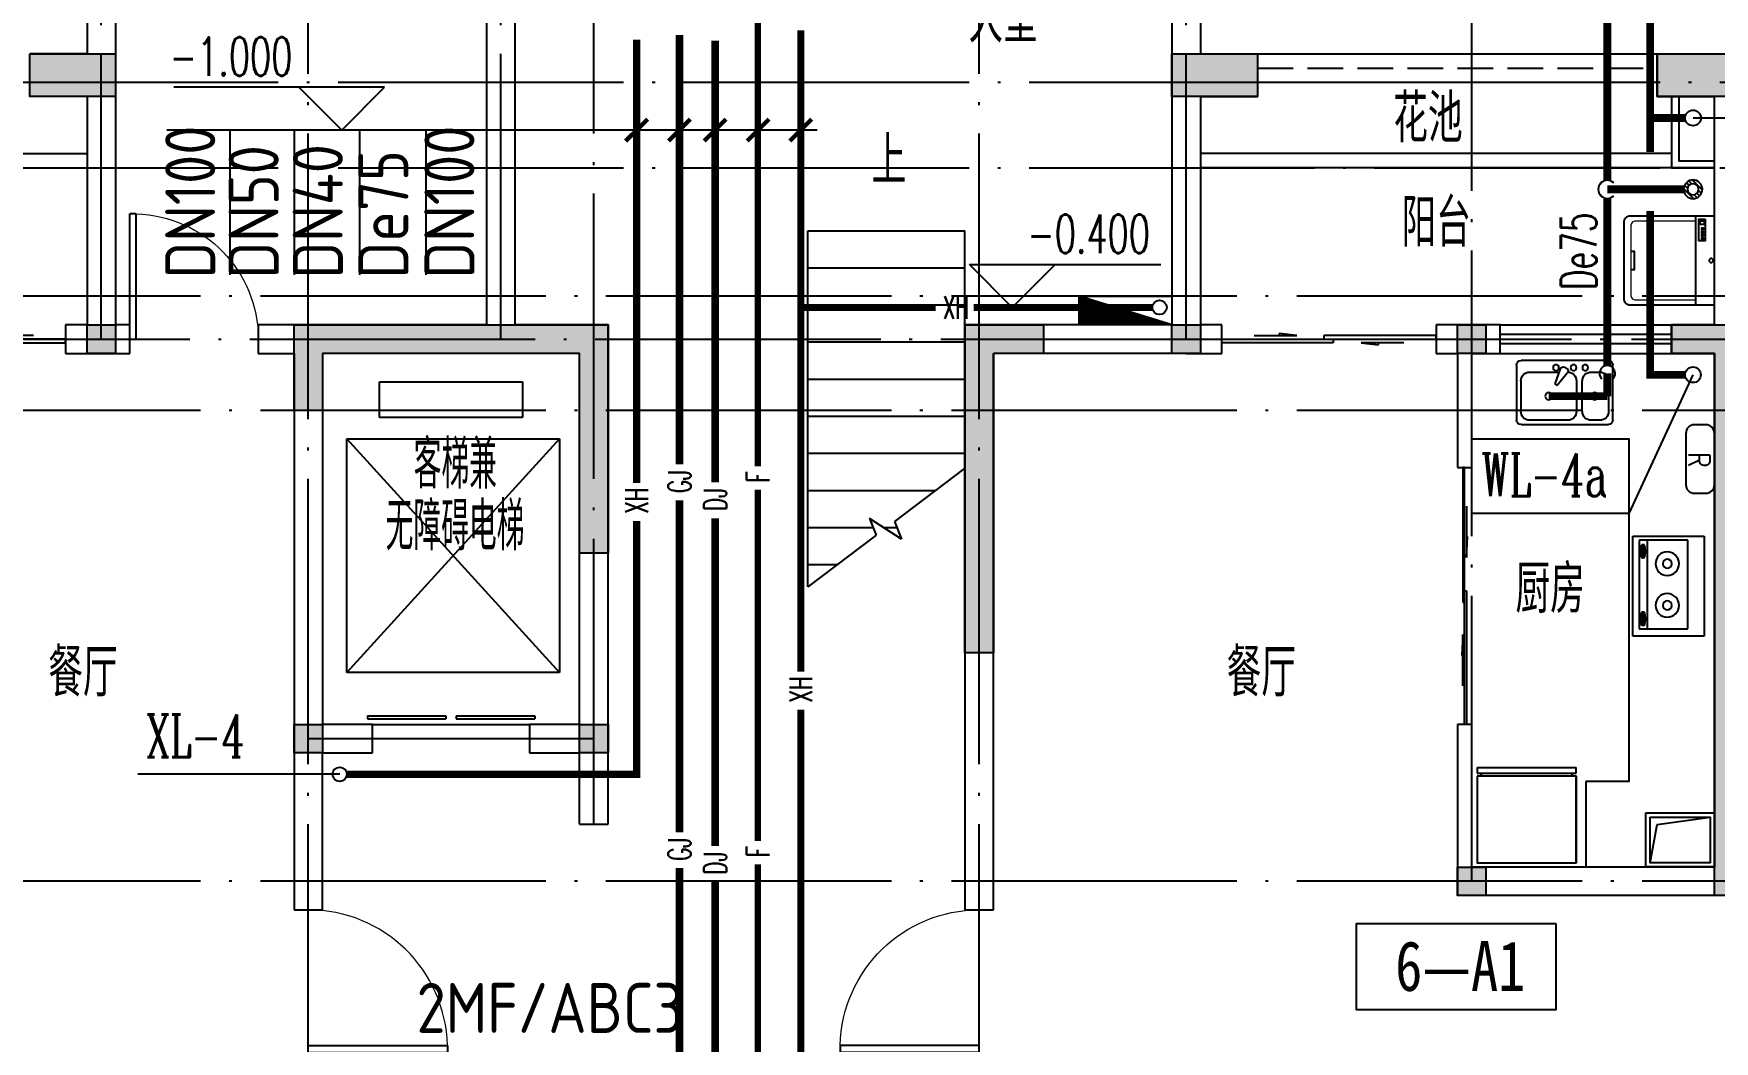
# Model space of a CAD drawing. Extents: x -287580 to -53108, y -522338 to -82629.
# Drawn here: x -215583 to -203809, y -339438 to -332374 of the extents above; entities that cross this region are included whole.
import ezdxf
from ezdxf.enums import TextEntityAlignment as Align

# ---------------------------------------------------------------- set-up
doc = ezdxf.new("R2010")
doc.units = 0
doc.header["$LTSCALE"] = 1000
doc.header["$MEASUREMENT"] = 0
doc.linetypes.add('DASH', pattern=[0.35, 0.25, -0.1])
doc.linetypes.add('DOTE', pattern=[2.42, 2, -0.2, 0.02, -0.2])
for name, color, linetype in [('DIM_SYMB', 99, 'Continuous'), ('DIM_污水', 3, 'Continuous'), ('DIM_消防', 3, 'Continuous'), ('DOTE', 99, 'Continuous'), ('EQUIP_地漏', 7, 'Continuous'), ('EQUIP_消防', 1, 'Continuous'), ('kan', 146, 'Continuous'), ('PIPE-废水', 31, 'Continuous'), ('PIPE-污水', 2, 'Continuous'), ('PIPE-消防', 1, 'Continuous'), ('PIPE-给水', 3, 'Continuous'), ('PUB_TEXT', 7, 'Continuous'), ('STAIR', 99, 'Continuous'), ('TEXT_废水', 4, 'Continuous'), ('TEXT_污水', 4, 'Continuous'), ('TEXT_消防', 4, 'Continuous'), ('TEXT_给水', 4, 'Continuous'), ('TWT_ELEV', 3, 'Continuous'), ('TWT_TEXT', 7, 'Continuous'), ('VPIPE-污水', 2, 'Continuous'), ('VPIPE-消防', 1, 'Continuous'), ('WALL', 9, 'Continuous'), ('WINDOW', 99, 'Continuous'), ('填充', 8, 'Continuous'), ('家具', 187, 'Continuous'), ('文字2', 7, 'Continuous'), ('给排水标注', 4, 'Continuous'), ('表格', 157, 'Continuous')]:
    doc.layers.add(name, color=color, linetype=linetype)
doc.layers.add('洁、厨具', color=8, linetype='Continuous', lineweight=9)
doc.styles.add('-宋体', font='', dxfattribs={"width": 0.8})
doc.styles.add('_SIMPLEX', font='SIMPLEX.shx', dxfattribs={"width": 0.75})
doc.styles.add('_TCH_DIM', font='SIMPLEX', dxfattribs={"bigfont": 'GBCBIG'})
doc.styles.add('_TWT_DIM_ELE', font='SIMPLEX', dxfattribs={"width": 0.8, "height": 2.7, "bigfont": 'HZTXT'})
doc.styles.add('_TWT_PIPEDN', font='SIMPLEX', dxfattribs={"width": 0.8, "height": 2.5, "bigfont": 'HZTXT'})
doc.styles.add('_TWT_PIPETEXT', font='SIMPLEX', dxfattribs={"width": 0.8, "height": 1.6, "bigfont": 'HZTXT'})
doc.styles.add('_TWT_SERIAL', font='COMPLEX', dxfattribs={"width": 0.8, "height": 3, "bigfont": 'HZTXT'})
doc.styles.add('DIM_FONT', font='simplex_.ttf', dxfattribs={"width": 0.7, "bigfont": 'GBCBIG'})
doc.styles.add('hnurban', font='gbenor.shx', dxfattribs={"width": 0.8, "bigfont": 'gbcbig.shx'})
doc.styles.get("Standard").update_dxf_attribs({"font": 'gbenor.shx', "bigfont": 'gbcbig.shx'})
doc.styles.get('-宋体').set_extended_font_data('SimSun')

# ---------------------------------------------------------------- blocks, each defined once
blk = doc.blocks.new('ASDGFSDFGGDF')
at = {"layer": '家具'}
for p, q in [((695, -609), (695, 0)), ((695, -609), (695, 0)), ((0, -670), (0, -629)), ((0, -629), (28, -629)), ((0, -670), (695, -670)), ((28, -629), (28, -609)), ((695, -609), (666, -609)), ((666, -609), (666, -629)), ((666, -629), (695, -629)), ((695, -629), (695, -670))]:
    blk.add_line(p, q, dxfattribs=at)
for points in [[(0, -609), (0, 0), (695, 0), (695, -609)], [(666, -609), (28, -609), (28, -629), (666, -629)]]:
    blk.add_lwpolyline(points, close=True, dxfattribs=at)
blk = doc.blocks.new('sdfdsfgf')
at = {"layer": '家具'}
for points in [[(1414289, 21341), (1413809, 21341), (1413809, 20961), (1414289, 20961), (1414289, 21341)], [(1414259, 20991), (1414211, 21259), (1413839, 21311)]]:
    blk.add_lwpolyline(points, dxfattribs=at)
blk.add_lwpolyline([(1414259, 21311), (1413839, 21311), (1413839, 20991), (1414259, 20991)], close=True, dxfattribs=at)
blk = doc.blocks.new('A$C685A49D5')
at = {"layer": '家具'}
for p, q in [((0, 31), (0, 419)), ((31, 450), (644, 450)), ((153, 368), (92, 368)), ((390, 277), (320, 363)), ((340, 402), (325, 393)), ((369, 391), (408, 287)), ((583, 368), (377, 368)), ((675, 419), (675, 31)), ((31, 307), (31, 92)), ((215, 92), (215, 307)), ((256, 307), (256, 92)), ((408, 287), (390, 277)), ((644, 92), (644, 307)), ((644, 0), (31, 0)), ((92, 31), (153, 31)), ((317, 31), (583, 31))]:
    blk.add_line(p, q, dxfattribs=at)
for centre, radius in [((194, 399), 20.5), ((276, 399), 20.5), ((399, 399), 20.5), ((128, 199), 25.6), ((450, 199), 25.6)]:
    blk.add_circle(centre, radius, dxfattribs=at)
for centre, radius, start, end in [((31, 419), 30.7, 90, 180), ((92, 307), 61.4, 90, 180), ((153, 307), 61.4, 0, 90), ((317, 307), 61.4, 90, 180), ((335, 376), 20.5, 120, 219.4623), ((350, 384), 20.5, 20.5377, 120), ((583, 307), 61.4, 0, 90), ((644, 419), 30.7, 0, 90), ((31, 31), 30.7, 180, 270), ((92, 92), 61.4, 180, 270), ((153, 92), 61.4, 270, 0), ((317, 92), 61.4, 180, 270), ((583, 92), 61.4, 270, 0), ((644, 31), 30.7, 270, 0)]:
    blk.add_arc(centre, radius, start, end, dxfattribs=at)
at = {"layer": '家具', "style": 'DIM_FONT', "width": 0.8, "flags": 9}
for tag in ['YSIZE', 'XSIZE']:
    blk.add_attdef(tag, (338, 450), '', height=0.5, rotation=270, dxfattribs=at)
blk = doc.blocks.new('$plan$00001601')
at = {"layer": '家具'}
for p, q in [((-350, 16), (350, 16)), ((-350, -484), (-350, 16)), ((350, 16), (350, -484)), ((-323, -98), (-323, -440)), ((299, -98), (-323, -98)), ((299, -440), (299, -98)), ((-323, -384), (299, -384)), ((-323, -440), (299, -440)), ((-291, -407), (-291, -418)), ((-216, -416), (-280, -416)), ((-280, -416), (-280, -433)), ((-280, -433), (-216, -433)), ((-216, -433), (-216, -416)), ((-199, -408), (-199, -418)), ((182, -407), (182, -418)), ((193, -416), (193, -433)), ((257, -416), (193, -416)), ((193, -433), (257, -433)), ((257, -433), (257, -416)), ((274, -408), (274, -418)), ((350, -484), (-350, -484))]:
    blk.add_line(p, q, dxfattribs=at)
for points in [[(-199, -408, 0.259034), (-201, -404, 0.076276), (-213, -399, 0.036515), (-226, -397, 0.026615), (-245, -396, 0.026615), (-264, -397, 0.036515), (-277, -399, 0.076276), (-289, -404, 0.259034), (-291, -408, 0.078462), (-291, -409, 0.056762)], [(-199, -418, 0.259034), (-201, -415, 0.076276), (-213, -410, 0.036515), (-226, -407, 0.026615), (-245, -406, 0.026615), (-264, -407, 0.036515), (-277, -410, 0.076276), (-289, -415, 0.259034), (-291, -418, 0.259034), (-289, -422, 0.056762), (-280, -426, 0.036515)], [(-216, -427, 0.008736), (-213, -427, 0.076276), (-201, -422, 0.259034), (-199, -418, 0.259034)], [(274, -408, 0.259034), (272, -404, 0.076276), (260, -399, 0.036515), (247, -397, 0.026615), (228, -396, 0.026615), (209, -397, 0.036515), (196, -399, 0.076276), (184, -404, 0.259034), (182, -408, 0.078462), (182, -409, 0.056762)], [(274, -418, 0.259034), (272, -415, 0.076276), (260, -410, 0.036515), (247, -407, 0.026615), (228, -406, 0.026615), (209, -407, 0.036515), (196, -410, 0.076276), (184, -415, 0.259034), (182, -418, 0.259034), (184, -422, 0.056762), (193, -426, 0.036515)], [(257, -427, 0.008736), (260, -427, 0.076276), (272, -422, 0.259034), (274, -418, 0.259034)]]:
    blk.add_lwpolyline(points, format="xyb", dxfattribs=at)
for centre, radius, start, end in [((-158, -243), 82.5, 0.964, 0), ((-158, -243), 31.6, 0.6532, 0), ((134, -243), 82.5, 180, 179.036), ((134, -243), 31.6, 180, 179.3468)]:
    blk.add_arc(centre, radius, start, end, dxfattribs=at)
blk = doc.blocks.new('A$C3451006C')
blk.add_lwpolyline([(-50, 330), (-50, -30, 0.414214), (10, -90), (90, -90, 0.414214), (150, -30), (150, 330, 0.414214), (90, 390), (10, 390, 0.414214)], format="xyb", close=True)
at = {"style": '_SIMPLEX', "width": 0.8}
blk.add_text('R', height=150, rotation=270, dxfattribs=at).set_placement((-32, 144), align=Align.CENTER)
blk = doc.blocks.new('$plan$00001623')
at = {"layer": '家具', "linetype": 'Continuous'}
blk.add_line((-341, -145), (342, -145), dxfattribs=at)
at = {"layer": '家具'}
blk.add_lwpolyline([(295, -706), (-295, -706, -0.414214), (-345, -656), (-345, 0), (345, 0), (345, -656, -0.414214)], format="xyb", close=True, dxfattribs=at)
for points in [[(323, -72), (152, -72), (152, -120), (323, -120)], [(163, -86), (177, -86), (177, -99), (163, -99)], [(189, -86), (202, -86), (202, -99), (189, -99)], [(213, -86), (227, -86), (227, -99), (213, -99)], [(239, -86), (253, -86), (253, -99), (239, -99)], [(281, -110), (309, -110), (309, -80), (281, -80)]]:
    blk.add_lwpolyline(points, close=True, dxfattribs=at)
at = {"layer": '家具', "lineweight": 13}
blk.add_lwpolyline([(307, -145), (307, -611, -0.414214), (267, -651), (-267, -651, -0.414214), (-307, -611), (-307, -145)], format="xyb", dxfattribs=at)
at = {"layer": '家具'}
blk.add_lwpolyline([(-71, -651), (-71, -623), (0, -623), (71, -623), (71, -651)], dxfattribs=at)
blk.add_circle((0, -25), 16, dxfattribs=at)
blk = doc.blocks.new('A$C38123D1C')
at = {"layer": '填充'}
for points in [[(10700, 14500), (11300, 14500), (11300, 14200), (10700, 14200)], [(18700, 14500), (19300, 14500), (19300, 14200), (18700, 14200)], [(22100, 14500), (22700, 14500), (22700, 14200), (22100, 14200)], [(11100, 12600), (11300, 12600), (11300, 12400), (11100, 12400)], [(18700, 12600), (18900, 12600), (18900, 12400), (18700, 12400)], [(20700, 12600), (20900, 12600), (20900, 12400), (20700, 12400)], [(12550, 9800), (12750, 9800), (12750, 9600), (12550, 9600)], [(14550, 9800), (14750, 9800), (14750, 9600), (14550, 9600)], [(20700, 8800), (20900, 8800), (20900, 8600), (20700, 8600)]]:
    blk.add_hatch(color=256, dxfattribs=at).paths.add_polyline_path(points)
at = {"color": 6}
for points in [[(10700, 14500), (11300, 14500), (11300, 14200), (10700, 14200)], [(18700, 14500), (19300, 14500), (19300, 14200), (18700, 14200)], [(22100, 14500), (22700, 14500), (22700, 14200), (22100, 14200)], [(11100, 12600), (11300, 12600), (11300, 12400), (11100, 12400)], [(18700, 12600), (18900, 12600), (18900, 12400), (18700, 12400)], [(20700, 12600), (20900, 12600), (20900, 12400), (20700, 12400)], [(12550, 9800), (12750, 9800), (12750, 9600), (12550, 9600)], [(14550, 9800), (14750, 9800), (14750, 9600), (14550, 9600)], [(20700, 8800), (20900, 8800), (20900, 8600), (20700, 8600)]]:
    blk.add_lwpolyline(points, close=True, dxfattribs=at)
blk = doc.blocks.new('A$C21740D1F')
at = {"layer": '填充'}
h = blk.add_hatch(color=256, dxfattribs=at)
h.dxf.hatch_style = 1
h.paths.add_polyline_path([(48600, 16200), (48600, 15800), (49000, 15800), (49000, 16200)])
h.paths.add_polyline_path([(41200, 16200), (41200, 15800), (41600, 15800), (41600, 16200)])
h.paths.add_polyline_path([(18900, 15800), (18900, 16200), (18500, 16200), (18500, 15800)])
h.paths.add_polyline_path([(11500, 15800), (11500, 16200), (11100, 16200), (11100, 15800)])
h.paths.add_polyline_path([(57500, 3700), (57500, 3300), (57900, 3300), (57900, 3700)])
h.paths.add_polyline_path([(48600, 14100), (48600, 13700), (49000, 13700), (49000, 14100)])
h.paths.add_polyline_path([(44000, 14100), (44000, 13700), (44400, 13700), (44400, 14100)])
h.paths.add_polyline_path([(41200, 14100), (41200, 13700), (41600, 13700), (41600, 14100)])
h.paths.add_polyline_path([(32300, 3700), (32300, 3300), (32700, 3300), (32700, 3700)])
h.paths.add_polyline_path([(27800, 3300), (27800, 3700), (27400, 3700), (27400, 3300)])
h.paths.add_polyline_path([(18900, 13700), (18900, 14100), (18500, 14100), (18500, 13700)])
h.paths.add_polyline_path([(16100, 13700), (16100, 14100), (15700, 14100), (15700, 13700)])
h.paths.add_polyline_path([(11500, 13700), (11500, 14100), (11100, 14100), (11100, 13700)])
h.paths.add_polyline_path([(2600, 3300), (2600, 3700), (2200, 3700), (2200, 3300)])
h.paths.add_polyline_path([(47550, 10300), (47550, 8200), (47350, 8200), (47350, 10500), (47900, 10500), (47900, 10300)])
h.paths.add_polyline_path([(12750, 10500), (12750, 8200), (12550, 8200), (12550, 10300), (12200, 10300), (12200, 10500)])
h.paths.add_polyline_path([(7800, 0), (7300, 0), (7300, 2500), (7500, 2500), (7500, 200), (7800, 200)])
h.paths.add_polyline_path([(22700, 0), (22200, 0), (22200, 200), (22500, 200), (22500, 2500), (22700, 2500)])
h.paths.add_polyline_path([(37900, 0), (37400, 0), (37400, 2500), (37600, 2500), (37600, 200), (37900, 200)])
h.paths.add_polyline_path([(52800, 0), (52300, 0), (52300, 200), (52600, 200), (52600, 2500), (52800, 2500)])
h.paths.add_polyline_path([(56200, 0), (55550, 0), (55550, 200), (56000, 200), (56000, 2100), (56200, 2100)])
h.paths.add_polyline_path([(34650, 0), (34000, 0), (34000, 2100), (34200, 2100), (34200, 200), (34650, 200)])
h.paths.add_polyline_path([(26100, 0), (25450, 0), (25450, 200), (25900, 200), (25900, 2100), (26100, 2100)])
h.paths.add_polyline_path([(4550, 0), (3900, 0), (3900, 2100), (4100, 2100), (4100, 200), (4550, 200)])
h.paths.add_polyline_path([(500, 6500), (200, 6500), (200, 5000), (0, 5000), (0, 6700), (500, 6700)])
h.paths.add_polyline_path([(59900, 6500), (59600, 6500), (59600, 6700), (60100, 6700), (60100, 5000), (59900, 5000)])
h.paths.add_polyline_path([(60100, 1695), (60100, 0), (59400, 0), (59400, 200), (59900, 200), (59900, 1695)])
h.paths.add_polyline_path([(52800, 9800), (52800, 6700), (53350, 6700), (53350, 6500), (52600, 6500), (52600, 9800), (52600, 10300), (52300, 10300), (52300, 10500), (52800, 10500), (52800, 10000), (53150, 10000), (53150, 9800)])
h.paths.add_polyline_path([(37600, 10300), (37600, 9800), (37600, 6500), (36850, 6500), (36850, 6700), (37400, 6700), (37400, 9800), (37050, 9800), (37050, 10000), (37400, 10000), (37400, 10500), (37900, 10500), (37900, 10300)])
h.paths.add_polyline_path([(22700, 10500), (22700, 10000), (23050, 10000), (23050, 9800), (22700, 9800), (22700, 6700), (23250, 6700), (23250, 6500), (22500, 6500), (22500, 9800), (22500, 10300), (22200, 10300), (22200, 10500)])
h.paths.add_polyline_path([(7500, 9800), (7500, 6500), (6750, 6500), (6750, 6700), (7300, 6700), (7300, 9800), (6950, 9800), (6950, 10000), (7300, 10000), (7300, 10500), (7800, 10500), (7800, 10300), (7500, 10300)])
h.paths.add_polyline_path([(17250, 10300), (15450, 10300), (15450, 8900), (15250, 8900), (15250, 10500), (17450, 10500), (17450, 9900), (17250, 9900)])
h.paths.add_polyline_path([(42850, 10300), (42850, 9900), (42650, 9900), (42650, 10500), (44850, 10500), (44850, 8900), (44650, 8900), (44650, 10300)])
h.paths.add_polyline_path([(30000, 1800), (30000, 0), (29500, 0), (29500, 200), (29800, 200), (29800, 1800)])
h.paths.add_polyline_path([(30700, 6500), (30300, 6500), (30300, 4900), (30100, 4900), (30100, 6700), (30700, 6700)])
h.paths.add_polyline_path([(29800, 6500), (29400, 6500), (29400, 6700), (30000, 6700), (30000, 4900), (29800, 4900)])
h.paths.add_polyline_path([(30600, 0), (30100, 0), (30100, 1800), (30300, 1800), (30300, 200), (30600, 200)])
h.paths.add_polyline_path([(42100, 1900), (42100, 1000), (42600, 1000), (42600, 800), (42100, 800), (42100, 0), (41500, 0), (41500, 200), (41900, 200), (41900, 1000), (41900, 1900)])
h.paths.add_polyline_path([(48300, 1900), (48300, 1000), (48300, 200), (48700, 200), (48700, 0), (48100, 0), (48100, 800), (47600, 800), (47600, 1000), (48100, 1000), (48100, 1900)])
h.paths.add_polyline_path([(42850, 5400), (42850, 5100), (43500, 5100), (43500, 4100), (43300, 4100), (43300, 4900), (42650, 4900), (42100, 4900), (42100, 4800), (41900, 4800), (41900, 5100), (42650, 5100), (42650, 5400)])
h.paths.add_polyline_path([(47550, 5400), (47550, 5100), (48300, 5100), (48300, 4800), (48100, 4800), (48100, 4900), (47550, 4900), (46900, 4900), (46900, 4100), (46700, 4100), (46700, 5100), (47350, 5100), (47350, 5400)])
h.paths.add_polyline_path([(32950, 9800), (32500, 9800), (32500, 6700), (32900, 6700), (32900, 6500), (32300, 6500), (32300, 10000), (32950, 10000)])
h.paths.add_polyline_path([(57900, 10000), (57900, 6500), (57300, 6500), (57300, 6700), (57700, 6700), (57700, 9800), (57250, 9800), (57250, 10000)])
h.paths.add_polyline_path([(700, 0), (0, 0), (0, 1695), (200, 1695), (200, 200), (700, 200)])
h.paths.add_polyline_path([(18200, 1900), (18200, 1000), (18200, 200), (18600, 200), (18600, 0), (18000, 0), (18000, 800), (17500, 800), (17500, 1000), (18000, 1000), (18000, 1900)])
h.paths.add_polyline_path([(12000, 1900), (12000, 1000), (12500, 1000), (12500, 800), (12000, 800), (12000, 0), (11400, 0), (11400, 200), (11800, 200), (11800, 1000), (11800, 1900)])
h.paths.add_polyline_path([(17450, 5400), (17450, 5100), (18200, 5100), (18200, 4800), (18000, 4800), (18000, 4900), (17450, 4900), (16800, 4900), (16800, 4100), (16600, 4100), (16600, 5100), (17250, 5100), (17250, 5400)])
h.paths.add_polyline_path([(12750, 5400), (12750, 5100), (13400, 5100), (13400, 4100), (13200, 4100), (13200, 4900), (12550, 4900), (12000, 4900), (12000, 4800), (11800, 4800), (11800, 5100), (12550, 5100), (12550, 5400)])
h.paths.add_polyline_path([(27600, 9800), (27150, 9800), (27150, 10000), (27800, 10000), (27800, 6500), (27200, 6500), (27200, 6700), (27600, 6700)])
h.paths.add_polyline_path([(2400, 9800), (2400, 6700), (2800, 6700), (2800, 6500), (2200, 6500), (2200, 10000), (2850, 10000), (2850, 9800)])
at = {"color": 3}
for points in [[(42850, 10300), (42850, 9900), (42650, 9900), (42650, 10500), (44850, 10500), (44850, 8900), (44650, 8900), (44650, 10300)], [(47550, 10300), (47550, 8200), (47350, 8200), (47350, 10500), (47900, 10500), (47900, 10300)], [(52800, 9800), (52800, 6700), (53350, 6700), (53350, 6500), (52600, 6500), (52600, 9800), (52600, 10300), (52300, 10300), (52300, 10500), (52800, 10500), (52800, 10000), (53150, 10000), (53150, 9800)]]:
    blk.add_lwpolyline(points, close=True, dxfattribs=at)
blk = doc.blocks.new('*X47')
at = {"color": 0}
for p, q in [((7200.8375, 5700.8375), (7201, 5700.8375)), ((7200.84375, 5700.84375), (7201, 5700.84375)), ((7200.85, 5700.85), (7201, 5700.85)), ((7200.85625, 5700.85625), (7201, 5700.85625)), ((7200.8625, 5700.8625), (7201, 5700.8625)), ((7200.86875, 5700.86875), (7201, 5700.86875)), ((7200.875, 5700.875), (7201, 5700.875)), ((7200.88125, 5700.88125), (7201, 5700.88125)), ((7200.8875, 5700.8875), (7201, 5700.8875)), ((7200.89375, 5700.89375), (7201, 5700.89375)), ((7200.9, 5700.9), (7201, 5700.9)), ((7200.90625, 5700.90625), (7201, 5700.90625)), ((7200.9125, 5700.9125), (7201, 5700.9125)), ((7200.91875, 5700.91875), (7201, 5700.91875)), ((7200.925, 5700.925), (7201, 5700.925)), ((7200.93125, 5700.93125), (7201, 5700.93125)), ((7200.9375, 5700.9375), (7201, 5700.9375)), ((7200.94375, 5700.94375), (7201, 5700.94375)), ((7200.95, 5700.95), (7201, 5700.95)), ((7200.95625, 5700.95625), (7201, 5700.95625)), ((7200.9625, 5700.9625), (7201, 5700.9625)), ((7200.96875, 5700.96875), (7201, 5700.96875)), ((7200.975, 5700.975), (7201, 5700.975)), ((7200.98125, 5700.98125), (7201, 5700.98125)), ((7200.9875, 5700.9875), (7201, 5700.9875)), ((7200.99375, 5700.99375), (7201, 5700.99375)), ((7200.65625, 5700.65625), (7201, 5700.65625)), ((7200.6625, 5700.6625), (7201, 5700.6625)), ((7200.66875, 5700.66875), (7201, 5700.66875)), ((7200.675, 5700.675), (7201, 5700.675)), ((7200.68125, 5700.68125), (7201, 5700.68125)), ((7200.6875, 5700.6875), (7201, 5700.6875)), ((7200.69375, 5700.69375), (7201, 5700.69375)), ((7200.7, 5700.7), (7201, 5700.7)), ((7200.70625, 5700.70625), (7201, 5700.70625)), ((7200.7125, 5700.7125), (7201, 5700.7125)), ((7200.71875, 5700.71875), (7201, 5700.71875)), ((7200.725, 5700.725), (7201, 5700.725)), ((7200.73125, 5700.73125), (7201, 5700.73125)), ((7200.7375, 5700.7375), (7201, 5700.7375)), ((7200.74375, 5700.74375), (7201, 5700.74375)), ((7200.75, 5700.75), (7201, 5700.75)), ((7200.75625, 5700.75625), (7201, 5700.75625)), ((7200.7625, 5700.7625), (7201, 5700.7625)), ((7200.76875, 5700.76875), (7201, 5700.76875)), ((7200.775, 5700.775), (7201, 5700.775)), ((7200.78125, 5700.78125), (7201, 5700.78125)), ((7200.7875, 5700.7875), (7201, 5700.7875)), ((7200.79375, 5700.79375), (7201, 5700.79375)), ((7200.8, 5700.8), (7201, 5700.8)), ((7200.80625, 5700.80625), (7201, 5700.80625)), ((7200.8125, 5700.8125), (7201, 5700.8125)), ((7200.81875, 5700.81875), (7201, 5700.81875)), ((7200.825, 5700.825), (7201, 5700.825)), ((7200.83125, 5700.83125), (7201, 5700.83125)), ((7200.475, 5700.475), (7201, 5700.475)), ((7200.48125, 5700.48125), (7201, 5700.48125)), ((7200.4875, 5700.4875), (7201, 5700.4875)), ((7200.49375, 5700.49375), (7201, 5700.49375)), ((7200.5, 5700.5), (7201, 5700.5)), ((7200.50625, 5700.50625), (7201, 5700.50625)), ((7200.5125, 5700.5125), (7201, 5700.5125)), ((7200.51875, 5700.51875), (7201, 5700.51875)), ((7200.525, 5700.525), (7201, 5700.525)), ((7200.53125, 5700.53125), (7201, 5700.53125)), ((7200.5375, 5700.5375), (7201, 5700.5375)), ((7200.54375, 5700.54375), (7201, 5700.54375)), ((7200.55, 5700.55), (7201, 5700.55)), ((7200.55625, 5700.55625), (7201, 5700.55625)), ((7200.5625, 5700.5625), (7201, 5700.5625)), ((7200.56875, 5700.56875), (7201, 5700.56875)), ((7200.575, 5700.575), (7201, 5700.575)), ((7200.58125, 5700.58125), (7201, 5700.58125)), ((7200.5875, 5700.5875), (7201, 5700.5875)), ((7200.59375, 5700.59375), (7201, 5700.59375)), ((7200.6, 5700.6), (7201, 5700.6)), ((7200.60625, 5700.60625), (7201, 5700.60625)), ((7200.6125, 5700.6125), (7201, 5700.6125)), ((7200.61875, 5700.61875), (7201, 5700.61875)), ((7200.625, 5700.625), (7201, 5700.625)), ((7200.63125, 5700.63125), (7201, 5700.63125)), ((7200.6375, 5700.6375), (7201, 5700.6375)), ((7200.64375, 5700.64375), (7201, 5700.64375)), ((7200.65, 5700.65), (7201, 5700.65)), ((7200.29375, 5700.29375), (7201, 5700.29375)), ((7200.3, 5700.3), (7201, 5700.3)), ((7200.30625, 5700.30625), (7201, 5700.30625)), ((7200.3125, 5700.3125), (7201, 5700.3125)), ((7200.31875, 5700.31875), (7201, 5700.31875)), ((7200.325, 5700.325), (7201, 5700.325)), ((7200.33125, 5700.33125), (7201, 5700.33125)), ((7200.3375, 5700.3375), (7201, 5700.3375)), ((7200.34375, 5700.34375), (7201, 5700.34375)), ((7200.35, 5700.35), (7201, 5700.35)), ((7200.35625, 5700.35625), (7201, 5700.35625)), ((7200.3625, 5700.3625), (7201, 5700.3625)), ((7200.36875, 5700.36875), (7201, 5700.36875)), ((7200.375, 5700.375), (7201, 5700.375)), ((7200.38125, 5700.38125), (7201, 5700.38125)), ((7200.3875, 5700.3875), (7201, 5700.3875)), ((7200.39375, 5700.39375), (7201, 5700.39375)), ((7200.4, 5700.4), (7201, 5700.4)), ((7200.40625, 5700.40625), (7201, 5700.40625)), ((7200.4125, 5700.4125), (7201, 5700.4125)), ((7200.41875, 5700.41875), (7201, 5700.41875)), ((7200.425, 5700.425), (7201, 5700.425)), ((7200.43125, 5700.43125), (7201, 5700.43125)), ((7200.4375, 5700.4375), (7201, 5700.4375)), ((7200.44375, 5700.44375), (7201, 5700.44375)), ((7200.45, 5700.45), (7201, 5700.45)), ((7200.45625, 5700.45625), (7201, 5700.45625)), ((7200.4625, 5700.4625), (7201, 5700.4625)), ((7200.46875, 5700.46875), (7201, 5700.46875)), ((7200.1125, 5700.1125), (7201, 5700.1125)), ((7200.11875, 5700.11875), (7201, 5700.11875)), ((7200.125, 5700.125), (7201, 5700.125)), ((7200.13125, 5700.13125), (7201, 5700.13125)), ((7200.1375, 5700.1375), (7201, 5700.1375)), ((7200.14375, 5700.14375), (7201, 5700.14375)), ((7200.15, 5700.15), (7201, 5700.15)), ((7200.15625, 5700.15625), (7201, 5700.15625)), ((7200.1625, 5700.1625), (7201, 5700.1625)), ((7200.16875, 5700.16875), (7201, 5700.16875)), ((7200.175, 5700.175), (7201, 5700.175)), ((7200.18125, 5700.18125), (7201, 5700.18125)), ((7200.1875, 5700.1875), (7201, 5700.1875)), ((7200.19375, 5700.19375), (7201, 5700.19375)), ((7200.2, 5700.2), (7201, 5700.2)), ((7200.20625, 5700.20625), (7201, 5700.20625)), ((7200.2125, 5700.2125), (7201, 5700.2125)), ((7200.21875, 5700.21875), (7201, 5700.21875)), ((7200.225, 5700.225), (7201, 5700.225)), ((7200.23125, 5700.23125), (7201, 5700.23125)), ((7200.2375, 5700.2375), (7201, 5700.2375)), ((7200.24375, 5700.24375), (7201, 5700.24375)), ((7200.25, 5700.25), (7201, 5700.25)), ((7200.25625, 5700.25625), (7201, 5700.25625)), ((7200.2625, 5700.2625), (7201, 5700.2625)), ((7200.26875, 5700.26875), (7201, 5700.26875)), ((7200.275, 5700.275), (7201, 5700.275)), ((7200.28125, 5700.28125), (7201, 5700.28125)), ((7200.2875, 5700.2875), (7201, 5700.2875)), ((7200.00625, 5700.00625), (7201, 5700.00625)), ((7200.0125, 5700.0125), (7201, 5700.0125)), ((7200.01875, 5700.01875), (7201, 5700.01875)), ((7200.025, 5700.025), (7201, 5700.025)), ((7200.03125, 5700.03125), (7201, 5700.03125)), ((7200.0375, 5700.0375), (7201, 5700.0375)), ((7200.04375, 5700.04375), (7201, 5700.04375)), ((7200.05, 5700.05), (7201, 5700.05)), ((7200.05625, 5700.05625), (7201, 5700.05625)), ((7200.0625, 5700.0625), (7201, 5700.0625)), ((7200.06875, 5700.06875), (7201, 5700.06875)), ((7200.075, 5700.075), (7201, 5700.075)), ((7200.08125, 5700.08125), (7201, 5700.08125)), ((7200.0875, 5700.0875), (7201, 5700.0875)), ((7200.09375, 5700.09375), (7201, 5700.09375)), ((7200.1, 5700.1), (7201, 5700.1)), ((7200.10625, 5700.10625), (7201, 5700.10625))]:
    blk.add_line(p, q, dxfattribs=at)
blk = doc.blocks.new('$ATTACHMENT$00000088')
for p, q in [((325, 0), (-325, -200)), ((325, 0), (-325, 0)), ((-325, 0), (-325, -200)), ((325, -200), (325, 0)), ((-325, -200), (325, -200))]:
    blk.add_line(p, q)
at = {"xscale": 650, "yscale": 200, "zscale": 650, "rotation": 180}
blk.add_blockref('*X47', (4680325, 1140000), dxfattribs=at)
blk = doc.blocks.new('$DorLib2D$00000131')
at = {"color": 0, "linetype": 'Continuous'}
for p, q in [((0.15, 0.125), (0.2319, 0.1973)), ((0.2319, 0.1973), (0.2319, 0.125)), ((-0.5, 0.125), (-0.5, 0)), ((0.0192, 0.125), (-0.5, 0.125)), ((0.0192, 0), (0.0192, 0.125)), ((0.35, 0.125), (0.15, 0.125)), ((-0.5, 0), (0.0192, 0)), ((-0.024, 0), (0.5, 0)), ((-0.024, -0.125), (-0.024, 0)), ((0.5, 0), (0.5, -0.125)), ((-0.35, -0.125), (-0.15, -0.125)), ((-0.2319, -0.1973), (-0.2319, -0.125)), ((-0.15, -0.125), (-0.2319, -0.1973)), ((0.5, -0.125), (-0.024, -0.125))]:
    blk.add_line(p, q, dxfattribs=at)
blk = doc.blocks.new('$WINLIB2D$00000001')
at = {"color": 0}
for points in [[(-0.5, 0.5), (-0.5, -0.5)], [(-0.5, 0.5), (0.5, 0.5)], [(0.5, -0.5), (0.5, 0.5)], [(0.5, 0.1667), (-0.5, 0.1667)], [(0.5, -0.1667), (-0.5, -0.1667)], [(-0.5, -0.5), (0.5, -0.5)]]:
    blk.add_lwpolyline(points, dxfattribs=at)
blk = doc.blocks.new('$DorLib2D$00000001')
for p, q in [((0.45, 0.975), (0.5, 0.975)), ((0.45, 0), (0.45, 0.975)), ((0.5, 0), (0.5, 0.975)), ((0.5, 0), (0.45, 0))]:
    blk.add_line(p, q)
at = {"lineweight": 13}
blk.add_arc((0.475, 0), 0.975, 91.4693, 180, dxfattribs=at)
blk = doc.blocks.new('$DorLib2D$00000127')
at = {"color": 0, "linetype": 'Continuous'}
for p, q in [((-0.033, 0.795), (-0.533, 0.795)), ((-0.533, 0.795), (-0.533, 0.69)), ((-0.033, 0.795), (-0.033, 0.69)), ((0.033, 0.795), (0.033, 0.69)), ((0.533, 0.795), (0.033, 0.795)), ((0.533, 0.795), (0.533, 0.69)), ((-0.033, 0.69), (-0.533, 0.69)), ((0.533, 0.69), (0.033, 0.69)), ((0.5, 0.5), (-0.5, 0.5))]:
    blk.add_line(p, q, dxfattribs=at)
blk = doc.blocks.new('$TwtSys$00000327')
for p, q in [((-94, -9, 0), (9, 94, 0)), ((-9, -94, 0), (94, 9, 0)), ((12, 55, 0), (42, 84, 0)), ((40, 40, 0), (66, 66, 0)), ((55, 12, 0), (84, 42, 0)), ((-84, -42, 0), (-55, -12, 0)), ((-66, -66, 0), (-40, -40, 0)), ((-42, -84, 0), (-12, -55, 0))]:
    blk.add_line(p, q)
for radius in [94, 56.4]:
    blk.add_circle((0, 0, 0), radius)

msp = doc.modelspace()

# ---------------------------------------------------------------- hatches: boundary and pattern name
at = {"layer": 'PIPE-污水', "linetype": 'DASH'}
for points in [[(-204258.8, -334765.6), (-204258.8, -334793.1), (-204286.3, -334793.1)], [(-204258.8, -334765.6), (-204286.3, -334765.6), (-204286.3, -334793.1)]]:
    msp.add_hatch(color=256, dxfattribs=at).paths.add_polyline_path(points)
at = {"layer": 'PIPE-消防'}
for points in [[(-211358.8, -337565.6), (-211358.8, -337590.6), (-211333.8, -337590.6)], [(-211358.8, -337565.6), (-211333.8, -337565.6), (-211333.8, -337590.6)]]:
    msp.add_hatch(color=256, dxfattribs=at).paths.add_polyline_path(points)

# ---------------------------------------------------------------- linework, layer by layer
at = {"layer": 'DIM_SYMB'}
msp.add_lwpolyline([(-209608.8, -333631.1, 0, 0, 0), (-209608.8, -334761.1, 80, 0, 0), (-209608.8, -335061.1, 0, 0, 0)], format="xyseb", dxfattribs=at)
at = {"layer": 'DIM_污水'}
for p, q in [((-203958.6, -332965.6), (-203416.3, -332965.6)), ((-203958.8, -334765.6), (-204408.8, -335737.1, 0)), ((-204408.8, -335737.1, 0), (-205502.1, -335737.1, 0))]:
    msp.add_line(p, q, dxfattribs=at)
at = {"layer": 'DIM_消防'}
for p, q in [((-208727.6, -334293.5), (-209027.6, -333993.5)), ((-209027.6, -333993.5), (-207686.7, -333993.5)), ((-208727.6, -334293.5), (-208427.6, -333993.5)), ((-208910.6, -334293.5), (-208427.6, -334293.5)), ((-213965.6, -337565.6), (-214853.4, -337565.6)), ((-213965.6, -337565.6), (-214853.4, -337565.6)), ((-213438.8, -337565.6), (-213965.6, -337565.6)), ((-213438.8, -337565.6), (-213965.6, -337565.6))]:
    msp.add_line(p, q, dxfattribs=at)
at = {"layer": 'DOTE', "linetype": 'DOTE'}
for p, q in [((-215108.8, -334515.6), (-215108.8, -327434.6)), ((-213658.8, -339915.6), (-213658.8, -327434.6)), ((-212308.8, -334515.6), (-212308.8, -327434.6)), ((-211658.8, -337915.6), (-211658.8, -327434.6)), ((-208958.8, -339915.6), (-208958.8, -327434.6)), ((-207508.8, -334515.6), (-207508.8, -327434.6)), ((-205508.8, -338315.6), (-205508.8, -327434.6)), ((-257009.5, -332715.6), (-195054, -332715.6)), ((-257009.5, -333315.6), (-195054, -333315.6)), ((-195054, -334215.6), (-233808.8, -334215.6)), ((-218908.8, -334515.6), (-203708.8, -334515.6)), ((-195054, -335015.6), (-233808.8, -335015.6)), ((-213658.8, -337315.6), (-211658.8, -337315.6)), ((-195054, -338315.6), (-257009.5, -338315.6))]:
    msp.add_line(p, q, dxfattribs=at)
at = {"layer": 'kan'}
for p, q in [((-207008.8, -332515.6), (-204208.8, -332515.6)), ((-207008.8, -332715.6), (-204208.8, -332715.6))]:
    msp.add_line(p, q, dxfattribs=at)
at = {"layer": 'kan', "linetype": 'DASH'}
msp.add_line((-207008.8, -332615.6), (-204208.8, -332615.6), dxfattribs=at)
at = {"layer": 'kan', "color": 124}
for p, q in [((-218808.8, -333315.6), (-215208.8, -333315.6)), ((-218508.8, -333215.6), (-215208.8, -333215.6)), ((-204108.8, -333215.6), (-207408.8, -333215.6)), ((-203808.8, -333315.6), (-207408.8, -333315.6))]:
    msp.add_line(p, q, dxfattribs=at)
at = {"layer": 'PIPE-废水', "linetype": 'DASH', "const_width": 45}
for points in [[(-210508.8, -335407.3), (-210508.8, -332196.2)], [(-210508.8, -338033.8), (-210508.8, -335570.7)], [(-210508.8, -340070.1), (-210508.8, -338197.2)]]:
    msp.add_lwpolyline(points, dxfattribs=at)
at = {"layer": 'PIPE-污水', "linetype": 'DASH', "const_width": 55}
for points in [[(-204558.8, -333402.3), (-204558.8, -327203.8)], [(-204258.8, -332965.6), (-204258.8, -327189.8)], [(-204258.8, -333203.4), (-204258.8, -332965.6)], [(-204013.8, -332965.6), (-204258.8, -332965.6)], [(-204024.4, -333465.6), (-204558.6, -333465.6)], [(-204558.8, -333952.3), (-204558.8, -333528.8)], [(-204258.8, -334765.6), (-204258.8, -333616.5)], [(-204558.8, -334701), (-204558.8, -333952.3)], [(-204558.8, -334915.5), (-204558.8, -334756)], [(-204013.8, -334765.6), (-204258.8, -334765.6)], [(-204969.3, -334915.5), (-204558.8, -334915.5)]]:
    msp.add_lwpolyline(points, dxfattribs=at)
at = {"layer": 'PIPE-污水'}
for centre, radius, start, end in [((-204558.6, -333465.6), 63.3, 45, 315), ((-204558.8, -334756), 55, 315, 225)]:
    msp.add_arc(centre, radius, start, end, dxfattribs=at)
at = {"layer": 'PIPE-消防', "const_width": 50}
for points in [[(-210208.8, -336847.1), (-210208.8, -332350.9)], [(-211358.8, -335524.6), (-211358.8, -332416.4)], [(-209263.5, -334293.5), (-210203.5, -334293.5)], [(-207745.6, -334293.5), (-208997.7, -334293.5)], [(-211358.8, -337565.6), (-211358.8, -335790.4)], [(-210208.8, -340165.8), (-210208.8, -337112.9)], [(-213388.8, -337565.6), (-211358.8, -337565.6)]]:
    msp.add_lwpolyline(points, dxfattribs=at)
at = {"layer": 'PIPE-给水', "color": 2, "const_width": 55}
for points in [[(-211058.7, -335393.9), (-211058.7, -332384.1)], [(-211058.7, -337971.4), (-211058.7, -335645.1)], [(-211058.7, -340085.6), (-211058.7, -338222.6)]]:
    msp.add_lwpolyline(points, dxfattribs=at)
at = {"layer": 'PIPE-给水', "const_width": 55}
for points in [[(-210808.5, -335519.4), (-210808.5, -332424.6)], [(-210808.5, -338068.4), (-210808.5, -335770.6)], [(-210808.5, -340465.8), (-210808.5, -338319.6)]]:
    msp.add_lwpolyline(points, dxfattribs=at)
at = {"layer": 'STAIR'}
for p, q in [((-210158.8, -336251.6), (-210158.8, -333755.6)), ((-210158.8, -333755.6), (-209058.8, -333755.6)), ((-209058.8, -335419.6), (-209058.8, -333755.6)), ((-210158.8, -334015.6), (-209058.8, -334015.6)), ((-210158.8, -334275.6), (-209058.8, -334275.6)), ((-210158.8, -334535.6), (-209058.8, -334535.6)), ((-210158.8, -334795.6), (-209058.8, -334795.6)), ((-210158.8, -335055.6), (-209058.8, -335055.6)), ((-210158.8, -335315.6), (-209058.8, -335315.6)), ((-209058.8, -335419.6), (-209553.1, -335793.4)), ((-210158.8, -335575.6), (-209265, -335575.6)), ((-209502.3, -335918.5), (-209728.1, -335772.4)), ((-209728.1, -335772.4), (-209680.4, -335889.8)), ((-209553.1, -335793.4), (-209502.3, -335918.5)), ((-210158.8, -335835.6), (-209702.5, -335835.6)), ((-209680.4, -335889.8), (-210158.8, -336251.6)), ((-209630.5, -335835.6), (-209535.9, -335835.6)), ((-210158.8, -336095.6), (-209952.5, -336095.6))]:
    msp.add_line(p, q, dxfattribs=at)
at = {"layer": 'STAIR', "color": 197}
for p, q in [((-213158.8, -335065.6, 76423.5), (-213158.8, -334815.6, 76423.5)), ((-213158.8, -334815.6, 76423.5), (-212158.8, -334815.6, 76423.5)), ((-212158.8, -334815.6, 76423.5), (-212158.8, -335065.6, 76423.5)), ((-212158.8, -335065.6, 76423.5), (-213158.8, -335065.6, 76423.5)), ((-213388.4, -336853.2, 76423.5), (-213388.4, -335215.6, 76423.5)), ((-213388.4, -335215.6, 76423.5), (-211899.8, -335215.6, 76423.5)), ((-211899.8, -335215.6, 76423.5), (-213388.4, -336853.2, 76423.5)), ((-211899.8, -336853.2, 76423.5), (-213388.4, -335215.6, 76423.5)), ((-211899.8, -335215.6, 76423.5), (-211899.8, -336853.2, 76423.5)), ((-211899.8, -336853.2, 76423.5), (-213388.4, -336853.2, 76423.5))]:
    msp.add_line(p, q, dxfattribs=at)
at = {"layer": 'TWT_ELEV'}
for p, q in [((-213124.6, -332750.5), (-214599.6, -332750.5)), ((-213424.6, -333050.5), (-213724.6, -332750.5)), ((-213424.6, -333050.5), (-213124.6, -332750.5)), ((-212961.6, -333050.5), (-213724.6, -333050.5))]:
    msp.add_line(p, q, dxfattribs=at)
at = {"layer": 'VPIPE-污水'}
for centre in [(-203958.6, -332965.6), (-203958.8, -334765.6)]:
    msp.add_circle(centre, 55, dxfattribs=at)
at = {"layer": 'VPIPE-消防'}
for centre in [(-207695.6, -334293.5), (-213438.8, -337565.6)]:
    msp.add_circle(centre, 50, dxfattribs=at)
at = {"layer": 'WALL'}
for p, q in [((-215208.8, -330815.6), (-215208.8, -332515.6)), ((-207408.8, -330815.6), (-207408.8, -332515.6)), ((-215008.8, -331015.6), (-215008.8, -332815.6)), ((-212408.8, -334415.6), (-212408.8, -331015.6)), ((-212208.8, -334415.6), (-212208.8, -331015.6)), ((-207608.8, -331015.6), (-207608.8, -332815.6)), ((-215208.8, -332515.6), (-215608.8, -332515.6)), ((-207408.8, -332515.6), (-207008.8, -332515.6)), ((-207008.8, -332515.6), (-207008.8, -332815.6)), ((-204208.8, -332515.6), (-203608.8, -332515.6)), ((-204208.8, -332515.6), (-204208.8, -332815.6)), ((-215208.8, -332815.6), (-215608.8, -332815.6)), ((-215208.8, -332815.6), (-215208.8, -334415.6)), ((-215008.8, -332815.6), (-215008.8, -334415.6)), ((-207608.8, -332815.6), (-207608.8, -334415.6)), ((-207408.8, -332815.6), (-207008.8, -332815.6)), ((-207408.8, -332815.6), (-207408.8, -334415.6)), ((-204208.8, -332815.6), (-203808.8, -332815.6)), ((-203808.8, -334415.6), (-203808.8, -332815.6)), ((-215208.8, -334415.6), (-215358.8, -334415.6)), ((-215358.8, -334415.6), (-215358.8, -334615.6)), ((-214908.8, -334415.6), (-215008.8, -334415.6)), ((-214908.8, -334615.6), (-214908.8, -334415.6)), ((-213658.8, -334415.6), (-214008.8, -334415.6)), ((-214008.8, -334415.6), (-214008.8, -334615.6)), ((-212408.8, -334415.6), (-213658.8, -334415.6)), ((-211558.8, -334415.6), (-212208.8, -334415.6)), ((-211558.8, -337315.6), (-211558.8, -334415.6)), ((-209058.8, -334415.6), (-209058.8, -338515.6)), ((-207608.8, -334415.6), (-209058.8, -334415.6)), ((-207258.8, -334415.6), (-207408.8, -334415.6)), ((-207258.8, -334615.6), (-207258.8, -334415.6)), ((-205508.8, -334415.6), (-205758.8, -334415.6)), ((-205758.8, -334415.6), (-205758.8, -334615.6)), ((-205309, -334415.6), (-205508.8, -334415.6)), ((-205309, -334615.6), (-205309, -334415.6)), ((-203808.8, -334415.6), (-204109, -334415.6)), ((-204109, -334415.6), (-204109, -334615.6)), ((-215358.8, -334615.6), (-215108.8, -334615.6)), ((-215108.8, -334615.6), (-214908.8, -334615.6)), ((-214008.8, -334615.6), (-213758.8, -334615.6)), ((-213758.8, -334615.6), (-213758.8, -337315.6)), ((-213558.8, -334615.6), (-213558.8, -337215.6)), ((-212308.8, -334615.6), (-213558.8, -334615.6)), ((-211758.8, -334615.6), (-212308.8, -334615.6)), ((-211758.8, -337215.6), (-211758.8, -334615.6)), ((-208858.8, -338515.6), (-208858.8, -334615.6)), ((-207508.8, -334615.6), (-208858.8, -334615.6)), ((-207508.8, -334615.6), (-207258.8, -334615.6)), ((-205758.8, -334615.6), (-205608.8, -334615.6)), ((-205608.8, -334615.6), (-205608.8, -335415.6)), ((-205508.8, -335415.6), (-205508.8, -334615.6)), ((-205508.8, -334615.6), (-205309, -334615.6)), ((-204109, -334615.6), (-203808.8, -334615.6)), ((-203808.8, -334615.6), (-203808.8, -335015.6)), ((-203808.8, -335015.6), (-203808.8, -337015.6)), ((-205608.8, -335415.6), (-205508.8, -335415.6)), ((-203808.8, -337015.6), (-203808.8, -338215.6)), ((-213758.8, -337315.6), (-213758.8, -338515.6)), ((-213208.8, -337215.6), (-213558.8, -337215.6)), ((-213208.8, -337415.6), (-213208.8, -337215.6)), ((-211758.8, -337215.6), (-212108.8, -337215.6)), ((-212108.8, -337215.6), (-212108.8, -337415.6)), ((-211558.8, -337915.6), (-211558.8, -337315.6)), ((-205508.8, -337215.6), (-205608.8, -337215.6)), ((-205608.8, -337215.6), (-205608.8, -338415.6)), ((-205508.8, -338215.6), (-205508.8, -337215.6)), ((-213558.8, -338515.6), (-213558.8, -337415.6)), ((-213558.8, -337415.6), (-213208.8, -337415.6)), ((-212108.8, -337415.6), (-211758.8, -337415.6)), ((-211758.8, -337915.6), (-211758.8, -337415.6)), ((-211758.8, -337915.6), (-211558.8, -337915.6)), ((-203808.8, -338215.6), (-205508.8, -338215.6)), ((-203708.8, -338415.6), (-205608.8, -338415.6)), ((-213758.8, -338515.6), (-213558.8, -338515.6)), ((-209058.8, -338515.6), (-208858.8, -338515.6))]:
    msp.add_line(p, q, dxfattribs=at)
at = {"layer": '家具'}
msp.add_line((-204708.8, -337615.6, 0), (-204708.8, -338215.6, 0), dxfattribs=at)
at = {"layer": '家具', "elevation": 0}
msp.add_lwpolyline([(-205508.8, -335215.6), (-205508.8, -335215.6), (-204408.8, -335215.6), (-204408.8, -335215.6), (-204408.8, -337615.6), (-204408.8, -337615.6), (-204408.8, -337615.6), (-204708.8, -337615.6)], dxfattribs=at)
at = {"layer": '文字2', "color": 5, "elevation": 0}
msp.add_lwpolyline([(-204917.3, -338614), (-206317.3, -338614), (-206317.3, -339214), (-204917.3, -339214)], close=True, dxfattribs=at)
at = {"layer": '给排水标注'}
msp.add_line((-210093.1, -333050.5), (-214649.6, -333050.5), dxfattribs=at)
at = {"layer": '给排水标注', "ltscale": 0.2}
for p, q in [((-214205.1, -334065.3), (-214205.1, -333050.5)), ((-213755.6, -334065.3), (-213755.6, -333050.5)), ((-213297.1, -334065.3), (-213297.1, -333050.5)), ((-212834.1, -334065.3), (-212834.1, -333050.5)), ((-212408.8, -334065.3), (-212408.8, -333050.5))]:
    msp.add_line(p, q, dxfattribs=at)
at = {"layer": '给排水标注'}
for points in [[(-203808.8, -333315.6), (-203808.8, -332815.6), (-204108.8, -332815.6), (-204108.8, -333315.6)], [(-203808.8, -332815.6), (-204058.8, -332815.6), (-204058.8, -333265.6), (-203808.8, -333265.6)]]:
    msp.add_lwpolyline(points, close=True, dxfattribs=at)
at = {"layer": '给排水标注', "const_width": 30}
for points in [[(-211282.2, -332973.9), (-211435.4, -333127.1)], [(-210982.1, -332973.9), (-211135.3, -333127.1)], [(-210731.9, -332973.9), (-210885.1, -333127.1)], [(-210432.2, -332973.9), (-210585.4, -333127.1)], [(-210132.2, -332973.9), (-210285.4, -333127.1)]]:
    msp.add_lwpolyline(points, dxfattribs=at)

# ---------------------------------------------------------------- block references
at = {"layer": 'EQUIP_地漏', "xscale": 0.7, "yscale": -0.7, "zscale": 0.7, "rotation": 180}
msp.add_blockref('$TwtSys$00000327', (-203958.6, -333465.6), dxfattribs=at)
at = {"layer": 'EQUIP_消防', "yscale": -1}
msp.add_blockref('$ATTACHMENT$00000088', (-207933.8, -334415.6), dxfattribs=at)
at = {"layer": 'WINDOW'}
for name, p, xscale, yscale, zscale, rotation in [('$DorLib2D$00000001', (-214458.8, -334515.6), 900, -900, 900, 179.9999999902064), ('$DorLib2D$00000131', (-216108.8, -334515.6), 1500, 200, 1500, 179.9999999902083), ('$DorLib2D$00000131', (-206508.8, -334515.6), -1500, 200, -1500, 180.0000001412779), ('$DorLib2D$00000131', (-205558.8, -336315.6), 1800, -100, 1800, 90), ('$DorLib2D$00000127', (-212658.8, -337315.6), 1100, -200, 1100, 180), ('$DorLib2D$00000001', (-213658.8, -339015.6), 1000, 1000, 1000, 270), ('$DorLib2D$00000001', (-208958.8, -339015.6), 1000, -1000, 1000, 270)]:
    msp.add_blockref(name, p, dxfattribs=dict(at, xscale=xscale, yscale=yscale, zscale=zscale, rotation=rotation))
at = {"layer": 'WINDOW', "xscale": 1200, "yscale": -200, "zscale": 1200}
msp.add_blockref('$WINLIB2D$00000001', (-204709, -334515.6), dxfattribs=at)
at = {"layer": '家具', "xscale": -1}
for name, p in [('A$C685A49D5', (-204519.3, -335114.9, 0)), ('sdfdsfgf', (1210000.3, -359176.2))]:
    msp.add_blockref(name, p, dxfattribs=at)
at = {"layer": '家具'}
msp.add_blockref('A$C3451006C', (-203958.8, -335506.3, 0), dxfattribs=at)
at = {"layer": '家具', "rotation": 270}
msp.add_blockref('$plan$00001601', (-203896.1, -336247.8, 0), dxfattribs=at)
at = {"layer": '家具', "xscale": -1, "rotation": 180}
msp.add_blockref('ASDGFSDFGGDF', (-205471.1, -338187.2, 0), dxfattribs=at)
at = {"layer": '洁、厨具', "xscale": -0.9000000001396984, "yscale": 0.9000000001396984, "zscale": 0.9000000001396984, "rotation": 270}
msp.add_blockref('$plan$00001623', (-203808.8, -333964.6), dxfattribs=at)
at = {"layer": '表格'}
for name, p in [('A$C21740D1F', (-256408.8, -344915.6)), ('A$C38123D1C', (-226308.8, -347015.6))]:
    msp.add_blockref(name, p, dxfattribs=at)

# ---------------------------------------------------------------- texts
at = {"layer": 'DIM_污水', "color": 7, "style": '_TWT_SERIAL', "width": 0.64}
msp.add_text('WL-4a', height=300, dxfattribs=at).set_placement((-205442.1, -335617.1, 0))
at = {"layer": 'DIM_消防', "color": 7, "style": '_TWT_SERIAL', "width": 0.64}
msp.add_text('XL-4', height=300, dxfattribs=at).set_placement((-214793.4, -337445.6))
msp.add_text('XL-4', height=300, dxfattribs=at).set_placement((-214793.4, -337445.6))
at = {"layer": 'PUB_TEXT'}
for s, p in [('大堂', (-209034.1, -332438, 0)), ('花池', (-206058.5, -333136.6, 0)), ('花池', (-206058.5, -333136.6)), ('阳台', (-206000.6, -333868.9, 0)), ('厨房', (-205202.3, -336435.5, 0)), ('餐厅', (-215480.5, -337021.5, 0)), ('餐厅', (-207225.5, -337021.5, 0))]:
    msp.add_text(s, height=337.59, dxfattribs=at).set_placement(p)
at = {"layer": 'PUB_TEXT', "style": '_TCH_DIM'}
msp.add_text('上', height=337.6, dxfattribs=at).set_placement((-209713.1, -333430.9))
at = {"layer": 'PUB_TEXT', "style": 'hnurban', "width": 0.8}
for s, p in [('客梯兼', (-212920.4, -335562.7, 152847)), ('无障碍电梯', (-213117, -335995.7, 152847))]:
    msp.add_text(s, height=337.59, dxfattribs=at).set_placement(p)
at = {"layer": 'TEXT_废水', "style": '_TWT_PIPETEXT', "width": 0.64}
for p in [(-210428.8, -335520.7), (-210428.8, -338147.2)]:
    msp.add_text('F', height=160, rotation=90, dxfattribs=at).set_placement(p)
at = {"layer": 'TEXT_污水', "linetype": 'DASH', "style": '_TWT_PIPEDN', "width": 0.64}
msp.add_text('De75', height=250, rotation=90, dxfattribs=at).set_placement((-204633.8, -334171.1))
at = {"layer": 'TEXT_消防', "style": '_TWT_PIPETEXT', "width": 0.64}
msp.add_text('XH', height=160, dxfattribs=at).set_placement((-209213.5, -334373.5))
for p in [(-211278.8, -335740.4), (-210128.8, -337062.9)]:
    msp.add_text('XH', height=160, rotation=90, dxfattribs=at).set_placement(p)
at = {"layer": 'TEXT_给水', "style": '_TWT_PIPETEXT', "width": 0.64}
for s, p in [('GJ', (-210978.7, -335595.1)), ('DJ', (-210728.5, -335720.6)), ('GJ', (-210978.7, -338172.6)), ('DJ', (-210728.5, -338269.6))]:
    msp.add_text(s, height=160, rotation=90, dxfattribs=at).set_placement(p)
at = {"layer": 'TWT_TEXT', "style": '_TWT_DIM_ELE', "width": 0.64}
for s, p in [('-1.000', (-214629.6, -332669.5)), ('-0.400', (-208621.8, -333912.5))]:
    msp.add_text(s, height=270, dxfattribs=at).set_placement(p)
at = {"layer": '文字2', "color": 63, "style": '-宋体', "width": 0.8}
msp.add_text('6—A1', height=350, dxfattribs=at).set_placement((-205588.9, -338909, 0), align=Align.MIDDLE_CENTER)
at = {"layer": '给排水标注', "ltscale": 0.2}
for s, p in [('DN100', (-214310.7, -334090.3, -1000)), ('DN100', (-212495.2, -334090.3, -1000)), ('DN50', (-213866.2, -334090.3, -1000)), ('DN40', (-213416.7, -334090.3, -1000)), ('De75', (-212958.2, -334090.3, -1000))]:
    msp.add_text(s, height=350, rotation=90, dxfattribs=at).set_placement(p)
at = {"layer": '给排水标注', "color": 4, "ltscale": 0.2}
msp.add_text('2MF/ABC3', height=350, dxfattribs=at).set_placement((-212900, -339378.2))

doc.saveas('drawing.dxf')
